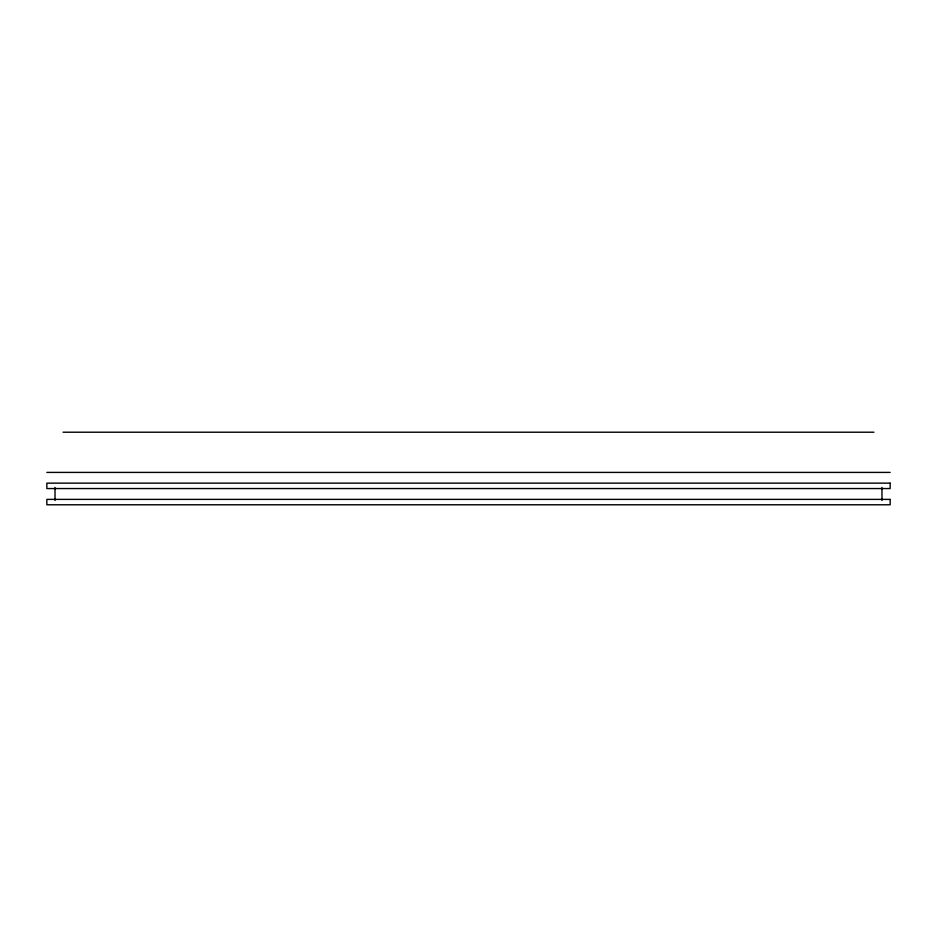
<?xml version="1.0" encoding="UTF-8"?>
<svg xmlns="http://www.w3.org/2000/svg" width="937" height="937" viewBox="0 0 937 937"><rect width="100%" height="100%" fill="white"/><g stroke="black" fill="none" stroke-linecap="round" stroke-linejoin="round"><path stroke-width="1.41" d="M63.072 432.215L873.928 432.215M46.85 472.412L890.15 472.412M881.975 487.474L881.975 500.463M55.025 487.474L55.025 500.463M890.15 483.141L46.85 483.141L46.85 488.552L890.15 488.552L890.15 483.141M890.15 499.386L46.85 499.386L46.85 504.785L890.15 504.785L890.15 499.386"/></g></svg>
